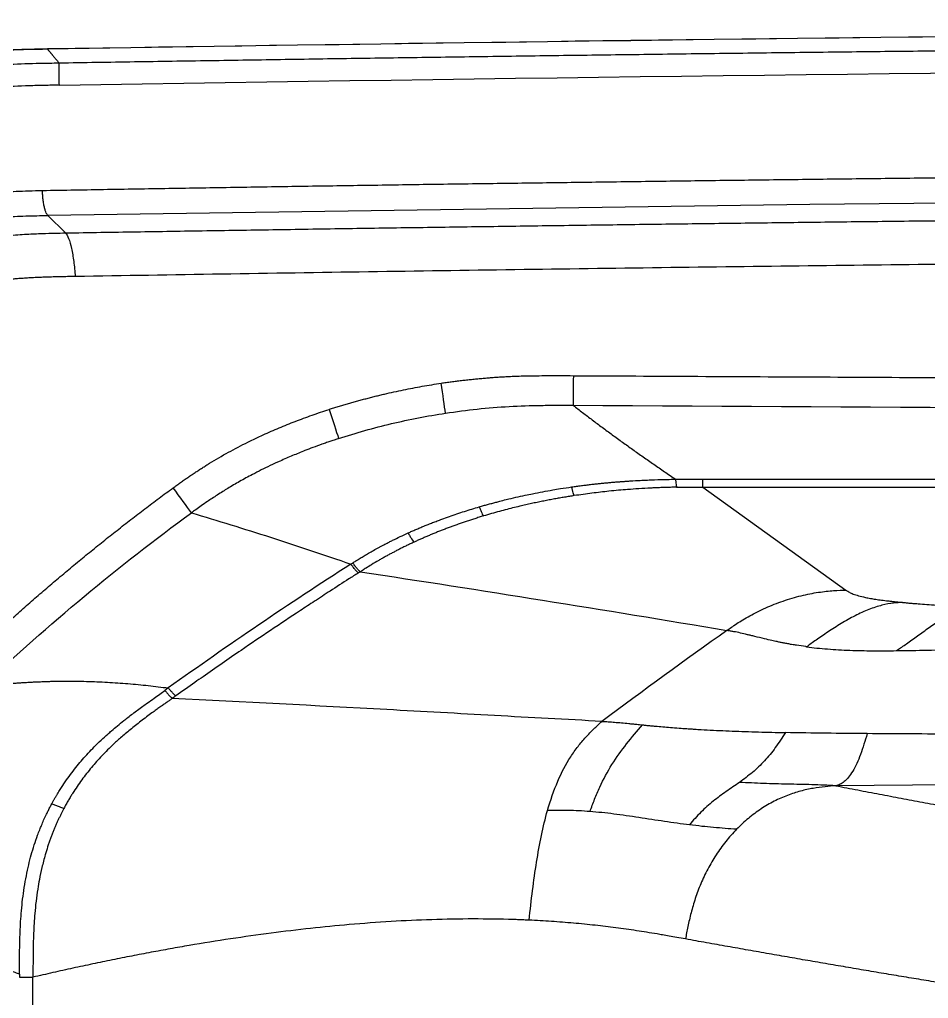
# Model space of a CAD drawing. Extents: x -54 to 18, y -18 to 89.
# Drawn here: x -47.97 to -37.82, y 39.9 to 50.83 of the extents above; entities that cross this region are included whole.
import ezdxf

# ---------------------------------------------------------------- set-up
doc = ezdxf.new("R2010")
doc.units = 0
doc.header["$MEASUREMENT"] = 0
doc.layers.add('GEOMETRY', color=2, linetype='Continuous', lineweight=25)

# ---------------------------------------------------------------- blocks, each defined once
blk = doc.blocks.new('2026 MINI-ASPIRE')
at = {"layer": 'GEOMETRY'}
for p, q in [((-29.582, -2.3), (-29.777, -2.105)), ((-22.469, -5.049), (-2.655, -5.043)), ((-22.465, -5.138), (-22.466, -5.138)), ((-22.465, -5.138), (-2.655, -5.138)), ((-22.465, -5.138), (-20.867, -6.288)), ((-19.573, -8.461), (-20.978, -8.474)), ((-24.405, -9.975), (-24.404, -9.975))]:
    blk.add_line(p, q, dxfattribs=at)
at = {"layer": 'GEOMETRY', "flags": 128}
blk.add_lwpolyline([(29.777, -2.11), (21.269, -1.985), (12.762, -1.902), (4.254, -1.86), (-4.254, -1.86), (-12.762, -1.9), (-21.27, -1.982), (-29.777, -2.105)], dxfattribs=at)
at = {"layer": 'GEOMETRY'}
for points in [[(-29.784, -0.245), (-9.93, 0.083), (9.93, 0.082), (29.784, -0.25)], [(-29.65, -0.65), (-9.885, -0.323), (9.885, -0.325), (29.649, -0.654)], [(-23.91, -3.894), (-23.911, -4.026), (-23.911, -4.15), (-23.912, -4.225)], [(-25.337, -4.313), (-25.349, -4.231), (-25.367, -4.108), (-25.387, -3.978)], [(-23.912, -4.225), (-16.826, -4.264), (-9.741, -4.306), (-2.655, -4.354)], [(-26.637, -4.27), (-26.596, -4.395), (-26.558, -4.513), (-26.531, -4.596)], [(-28.175, -5.426), (-28.229, -5.352), (-28.302, -5.251), (-28.379, -5.146)], [(-26.395, -5.999), (-27.086, -6.442), (-27.766, -6.903), (-28.433, -7.382)], [(-26.395, -5.999), (-26.388, -5.994), (-26.381, -5.99), (-26.374, -5.985)], [(-26.291, -6.084), (-26.298, -6.089), (-26.305, -6.093), (-26.312, -6.098)], [(-26.291, -6.084), (-24.939, -6.289), (-23.574, -6.507), (-22.195, -6.739)], [(-22.195, -6.739), (-22.664, -7.073), (-23.129, -7.411), (-23.591, -7.755)], [(-28.433, -7.382), (-28.446, -7.391), (-28.459, -7.401), (-28.471, -7.41)], [(-28.35, -7.471), (-28.363, -7.48), (-28.376, -7.49), (-28.389, -7.499)], [(-30.094, -10.578), (-30.094, -10.589), (-30.094, -10.6), (-30.094, -10.612)]]:
    blk.add_open_spline(points, degree=3, dxfattribs=at)
for points, knots in [([(29.784, -0.25), (26.475, -0.2), (19.857, -0.1), (9.928, -0.02), (0, 0.01), (-9.928, -0.018), (-19.857, -0.097), (-26.475, -0.196), (-29.784, -0.245)], [0, 0, 0, 0, 0.1666668, 0.3333334, 0.5, 0.6666666, 0.8333332, 1, 1, 1, 1]), ([(-29.654, -0.401), (-29.373, -0.396), (-28.812, -0.387), (-27.97, -0.374), (-27.128, -0.361), (-26.286, -0.348), (-25.443, -0.336), (-24.6, -0.324), (-23.756, -0.313), (-22.913, -0.302), (-22.068, -0.291), (-21.224, -0.281), (-20.379, -0.271), (-19.534, -0.262), (-18.688, -0.253), (-17.842, -0.244), (-16.996, -0.236), (-16.15, -0.228), (-15.303, -0.221), (-14.455, -0.214), (-13.608, -0.207), (-12.76, -0.201), (-11.912, -0.196), (-11.063, -0.19), (-10.214, -0.185), (-9.365, -0.181), (-8.515, -0.176), (-7.665, -0.173), (-6.815, -0.169), (-5.964, -0.166), (-5.113, -0.164), (-4.262, -0.161), (-3.41, -0.16), (-2.558, -0.158), (-1.706, -0.157), (-0.853, -0.157), (0.267, -0.157), (1.655, -0.157), (3.309, -0.16), (4.962, -0.164), (6.614, -0.169), (8.265, -0.176), (9.916, -0.185), (11.565, -0.195), (13.214, -0.206), (14.862, -0.219), (16.509, -0.234), (18.155, -0.25), (19.8, -0.268), (21.444, -0.287), (23.088, -0.307), (24.731, -0.33), (26.372, -0.353), (28.013, -0.378), (29.107, -0.396), (29.654, -0.405)], [0, 0, 0, 0, 0.014189, 0.028383, 0.042584, 0.05679, 0.071001, 0.085218, 0.099441, 0.11367, 0.127904, 0.142144, 0.15639, 0.170641, 0.184898, 0.199161, 0.213429, 0.227704, 0.241983, 0.256269, 0.27056, 0.284857, 0.29916, 0.313469, 0.327783, 0.342103, 0.356428, 0.37076, 0.385097, 0.39944, 0.413788, 0.428143, 0.442503, 0.456869, 0.47124, 0.485618, 0.500001, 0.527902, 0.555789, 0.58366, 0.611518, 0.639361, 0.667189, 0.695002, 0.722801, 0.750586, 0.778356, 0.806112, 0.833853, 0.86158, 0.889293, 0.916991, 0.944675, 0.972345, 1, 1, 1, 1]), ([(-31.49, -0.403), (-31.35, -0.373), (-31.209, -0.348), (-30.926, -0.308), (-30.783, -0.292), (-30.498, -0.269), (-30.355, -0.261), (-30.07, -0.25), (-29.927, -0.248), (-29.784, -0.245)], [0, 0, 0, 0, 0.25, 0.25, 0.5, 0.5, 0.75, 0.75, 1, 1, 1, 1]), ([(-29.784, -0.245), (-29.975, -0.249), (-30.356, -0.256), (-30.927, -0.299), (-31.302, -0.368), (-31.489, -0.402)], [0, 0, 0, 0, 0.333389, 0.666722, 1, 1, 1, 1]), ([(-29.784, -0.245), (-29.782, -0.247), (-29.78, -0.25), (-29.775, -0.255), (-29.771, -0.261), (-29.766, -0.266), (-29.761, -0.272), (-29.756, -0.279), (-29.75, -0.285), (-29.744, -0.292), (-29.738, -0.3), (-29.732, -0.307), (-29.725, -0.315), (-29.718, -0.324), (-29.711, -0.332), (-29.704, -0.341), (-29.696, -0.35), (-29.688, -0.36), (-29.68, -0.369), (-29.671, -0.379), (-29.663, -0.39), (-29.657, -0.397), (-29.654, -0.401)], [0, 0, 0, 0, 0.050125, 0.100233, 0.150325, 0.200403, 0.250465, 0.300513, 0.350548, 0.400569, 0.450578, 0.500575, 0.55056, 0.600535, 0.650499, 0.700453, 0.750398, 0.800333, 0.850261, 0.900181, 0.950094, 1, 1, 1, 1]), ([(-32.394, -0.882), (-32.381, -0.877), (-32.355, -0.866), (-32.317, -0.851), (-32.281, -0.836), (-32.247, -0.823), (-32.214, -0.81), (-32.183, -0.798), (-32.12, -0.775), (-32.026, -0.741), (-31.897, -0.699), (-31.77, -0.661), (-31.645, -0.627), (-31.522, -0.595), (-31.4, -0.567), (-31.211, -0.528), (-30.908, -0.476), (-30.547, -0.436), (-30.185, -0.414), (-29.907, -0.405), (-29.725, -0.402), (-29.654, -0.401)], [0, 0, 0, 0, 0.015219, 0.029761, 0.043626, 0.056819, 0.069341, 0.081194, 0.092381, 0.140853, 0.189035, 0.236902, 0.282688, 0.328161, 0.372874, 0.417172, 0.534605, 0.702317, 0.805336, 0.9231, 1, 1, 1, 1]), ([(-29.65, -0.65), (-29.65, -0.618), (-29.651, -0.587), (-29.652, -0.53), (-29.652, -0.503), (-29.653, -0.458), (-29.653, -0.44), (-29.653, -0.412), (-29.654, -0.403), (-29.654, -0.401)], [0, 0, 0, 0, 0.25, 0.25, 0.5, 0.5, 0.75, 0.75, 1, 1, 1, 1]), ([(-29.65, -0.65), (-29.706, -0.651), (-29.818, -0.652), (-30.043, -0.658), (-30.269, -0.668), (-30.494, -0.684), (-30.662, -0.7), (-30.829, -0.72), (-31.03, -0.749), (-31.262, -0.791), (-31.468, -0.837), (-31.613, -0.876), (-31.7, -0.9), (-31.787, -0.926), (-31.873, -0.953), (-31.959, -0.982), (-32.043, -1.011), (-32.127, -1.043), (-32.21, -1.075), (-32.265, -1.098), (-32.292, -1.109)], [0, 0, 0, 0, 0.062504, 0.12501, 0.250015, 0.313675, 0.37501, 0.43814, 0.499998, 0.600786, 0.699987, 0.733796, 0.767465, 0.801004, 0.83442, 0.867724, 0.900925, 0.934031, 0.967053, 1, 1, 1, 1]), ([(-29.84, -1.825), (-29.597, -1.821), (-29.11, -1.813), (-28.38, -1.801), (-27.648, -1.789), (-26.916, -1.777), (-26.183, -1.766), (-25.45, -1.755), (-24.715, -1.745), (-23.979, -1.735), (-23.243, -1.725), (-22.506, -1.715), (-21.768, -1.706), (-21.029, -1.697), (-20.29, -1.688), (-19.549, -1.68), (-18.808, -1.672), (-18.066, -1.664), (-17.322, -1.657), (-16.579, -1.65), (-15.834, -1.643), (-15.088, -1.636), (-14.342, -1.63), (-13.595, -1.625), (-12.847, -1.619), (-12.098, -1.614), (-11.348, -1.609), (-10.597, -1.604), (-9.846, -1.6), (-9.093, -1.596), (-8.34, -1.593), (-7.586, -1.59), (-6.831, -1.587), (-6.076, -1.584), (-5.319, -1.582), (-4.562, -1.58), (-3.804, -1.578), (-3.045, -1.577), (-2.285, -1.576), (-1.524, -1.575), (-0.762, -1.574), (0.995, -1.574), (3.743, -1.577), (7.479, -1.589), (11.204, -1.609), (14.191, -1.631), (16.442, -1.651), (17.959, -1.666), (19.468, -1.682), (20.971, -1.699), (22.467, -1.718), (23.955, -1.738), (25.436, -1.759), (26.91, -1.781), (28.377, -1.805), (29.353, -1.822), (29.839, -1.83)], [0, 0, 0, 0, 0.0122259, 0.0244658, 0.0367197, 0.0489877, 0.0612697, 0.0735657, 0.0858758, 0.0981999, 0.110538, 0.1228902, 0.1352565, 0.1476368, 0.1600312, 0.1724396, 0.184862, 0.1972986, 0.2097492, 0.2222138, 0.2346926, 0.2471854, 0.2596923, 0.2722132, 0.2847483, 0.2972974, 0.3098606, 0.3224378, 0.3350292, 0.3476347, 0.3602542, 0.3728879, 0.3855356, 0.3981974, 0.4108734, 0.4235634, 0.4362676, 0.4489858, 0.4617182, 0.4744647, 0.4872253, 0.5, 0.5627939, 0.6253916, 0.6877935, 0.7499997, 0.7755376, 0.8009559, 0.8262547, 0.8514339, 0.8764936, 0.9014338, 0.9262545, 0.9509558, 0.9755376, 1, 1, 1, 1]), ([(-31.869, -2.207), (-31.857, -2.202), (-31.833, -2.192), (-31.797, -2.177), (-31.761, -2.162), (-31.724, -2.147), (-31.687, -2.133), (-31.651, -2.119), (-31.613, -2.105), (-31.576, -2.092), (-31.539, -2.079), (-31.501, -2.067), (-31.463, -2.054), (-31.426, -2.042), (-31.387, -2.031), (-31.349, -2.019), (-31.311, -2.009), (-31.272, -1.998), (-31.233, -1.988), (-31.194, -1.978), (-31.155, -1.968), (-31.115, -1.959), (-31.076, -1.95), (-31.036, -1.941), (-30.996, -1.933), (-30.956, -1.925), (-30.916, -1.917), (-30.847, -1.905), (-30.75, -1.89), (-30.623, -1.872), (-30.492, -1.858), (-30.369, -1.848), (-30.248, -1.84), (-30.126, -1.834), (-29.988, -1.829), (-29.891, -1.827), (-29.84, -1.825)], [0, 0, 0, 0, 0.018846, 0.037709, 0.056591, 0.075494, 0.094419, 0.113369, 0.132344, 0.151347, 0.17038, 0.189443, 0.20854, 0.227671, 0.246837, 0.266042, 0.285286, 0.30457, 0.323898, 0.34327, 0.362687, 0.382152, 0.401666, 0.42123, 0.440847, 0.460517, 0.480242, 0.500025, 0.560366, 0.622116, 0.685313, 0.749996, 0.801122, 0.859825, 0.926115, 1, 1, 1, 1]), ([(-29.777, -2.105), (-29.78, -2.103), (-29.783, -2.1), (-29.789, -2.091), (-29.793, -2.085), (-29.8, -2.07), (-29.803, -2.06), (-29.81, -2.038), (-29.814, -2.025), (-29.82, -1.997), (-29.823, -1.981), (-29.828, -1.949), (-29.831, -1.932), (-29.834, -1.899), (-29.836, -1.883), (-29.838, -1.853), (-29.839, -1.838), (-29.84, -1.825)], [0, 0, 0, 0, 0.125, 0.125, 0.25, 0.25, 0.375, 0.375, 0.5, 0.5, 0.625, 0.625, 0.75, 0.75, 0.875, 0.875, 1, 1, 1, 1]), ([(-29.582, -2.3), (-29.319, -2.295), (-28.793, -2.287), (-28.004, -2.274), (-27.215, -2.262), (-26.427, -2.25), (-25.638, -2.238), (-24.849, -2.227), (-24.06, -2.216), (-23.271, -2.205), (-22.483, -2.195), (-21.694, -2.185), (-20.905, -2.175), (-20.116, -2.166), (-19.327, -2.157), (-18.539, -2.149), (-17.75, -2.141), (-16.961, -2.133), (-16.172, -2.126), (-15.383, -2.119), (-14.594, -2.112), (-13.806, -2.106), (-13.017, -2.1), (-12.228, -2.094), (-11.439, -2.089), (-10.65, -2.084), (-9.862, -2.079), (-9.073, -2.075), (-8.284, -2.071), (-7.495, -2.068), (-6.706, -2.065), (-5.917, -2.062), (-5.129, -2.059), (-4.34, -2.057), (-3.551, -2.056), (-2.762, -2.054), (-1.973, -2.053), (-1.184, -2.053), (-0.396, -2.052), (0.393, -2.052), (1.182, -2.053), (1.971, -2.054), (2.76, -2.055), (3.549, -2.056), (4.337, -2.058), (5.126, -2.06), (5.915, -2.063), (6.704, -2.066), (7.493, -2.069), (8.282, -2.073), (9.071, -2.077), (9.859, -2.081), (10.648, -2.086), (11.437, -2.091), (12.226, -2.096), (13.015, -2.102), (13.804, -2.108), (14.593, -2.114), (15.381, -2.121), (16.17, -2.128), (16.959, -2.136), (17.748, -2.144), (18.537, -2.152), (19.326, -2.16), (20.115, -2.169), (20.904, -2.179), (21.692, -2.188), (22.481, -2.198), (23.27, -2.209), (24.059, -2.219), (24.848, -2.23), (25.637, -2.242), (26.426, -2.254), (27.215, -2.266), (28.003, -2.278), (28.792, -2.291), (29.318, -2.3), (29.581, -2.304)], [0, 0, 0, 0, 0.013334, 0.026667, 0.040001, 0.053334, 0.066668, 0.080001, 0.093334, 0.106667, 0.12, 0.133333, 0.146667, 0.159999, 0.173332, 0.186665, 0.199998, 0.213331, 0.226664, 0.239997, 0.253329, 0.266662, 0.279995, 0.293327, 0.30666, 0.319993, 0.333325, 0.346658, 0.35999, 0.373323, 0.386656, 0.399988, 0.413321, 0.426653, 0.439986, 0.453319, 0.466651, 0.479984, 0.493317, 0.506649, 0.519982, 0.533315, 0.546648, 0.55998, 0.573313, 0.586646, 0.599979, 0.613312, 0.626645, 0.639978, 0.653311, 0.666644, 0.679978, 0.693311, 0.706644, 0.719978, 0.733311, 0.746645, 0.759979, 0.773312, 0.786646, 0.79998, 0.813314, 0.826648, 0.839982, 0.853316, 0.866651, 0.879985, 0.89332, 0.906654, 0.919989, 0.933324, 0.946659, 0.959994, 0.973329, 0.986665, 1, 1, 1, 1]), ([(-31.721, -2.443), (-31.569, -2.379), (-31.412, -2.325), (-31.093, -2.235), (-30.931, -2.201), (-30.686, -2.162), (-30.603, -2.151), (-30.439, -2.134), (-30.356, -2.127), (-30.191, -2.117), (-30.108, -2.113), (-29.943, -2.108), (-29.86, -2.107), (-29.777, -2.105)], [0, 0, 0, 0, 0.25, 0.25, 0.5, 0.5, 0.625, 0.625, 0.75, 0.75, 0.875, 0.875, 1, 1, 1, 1]), ([(-31.439, -2.615), (-31.428, -2.611), (-31.407, -2.602), (-31.375, -2.59), (-31.344, -2.578), (-31.314, -2.567), (-31.285, -2.557), (-31.246, -2.543), (-31.196, -2.526), (-31.132, -2.506), (-31.064, -2.485), (-30.972, -2.459), (-30.855, -2.43), (-30.716, -2.4), (-30.602, -2.379), (-30.516, -2.365), (-30.396, -2.348), (-30.229, -2.328), (-30.023, -2.313), (-29.849, -2.306), (-29.706, -2.302), (-29.62, -2.301), (-29.582, -2.3)], [0, 0, 0, 0, 0.018449, 0.036379, 0.053793, 0.070691, 0.087076, 0.102949, 0.135115, 0.171594, 0.209162, 0.246535, 0.323928, 0.40017, 0.471795, 0.507573, 0.53735, 0.664107, 0.772749, 0.864187, 0.939531, 1, 1, 1, 1]), ([(-29.582, -2.3), (-29.57, -2.312), (-29.558, -2.333), (-29.535, -2.392), (-29.524, -2.43), (-29.505, -2.517), (-29.496, -2.566), (-29.482, -2.672), (-29.476, -2.729), (-29.473, -2.787)], [0, 0, 0, 0, 0.25, 0.25, 0.5, 0.5, 0.75, 0.75, 1, 1, 1, 1]), ([(29.472, -2.791), (29.192, -2.786), (28.63, -2.777), (27.789, -2.763), (26.947, -2.75), (26.105, -2.737), (25.263, -2.725), (24.421, -2.713), (23.579, -2.701), (22.737, -2.69), (21.895, -2.679), (21.053, -2.669), (20.211, -2.659), (19.369, -2.649), (18.527, -2.64), (17.685, -2.631), (16.843, -2.623), (16.001, -2.615), (15.159, -2.608), (14.317, -2.6), (13.475, -2.594), (12.633, -2.587), (11.79, -2.581), (10.948, -2.576), (10.106, -2.571), (9.264, -2.566), (8.422, -2.562), (7.58, -2.558), (6.738, -2.554), (5.895, -2.551), (5.053, -2.549), (4.211, -2.546), (3.369, -2.544), (2.527, -2.543), (1.684, -2.542), (0.842, -2.541), (-0.265, -2.541), (-1.638, -2.541), (-3.276, -2.544), (-4.913, -2.547), (-6.551, -2.552), (-8.188, -2.559), (-9.826, -2.568), (-11.463, -2.577), (-13.101, -2.589), (-14.738, -2.602), (-16.375, -2.616), (-18.013, -2.632), (-19.65, -2.649), (-21.287, -2.668), (-22.924, -2.689), (-24.562, -2.711), (-26.199, -2.735), (-27.836, -2.76), (-28.927, -2.778), (-29.473, -2.787)], [0, 0, 0, 0, 0.014284, 0.028568, 0.042852, 0.057136, 0.07142, 0.085704, 0.099989, 0.114273, 0.128558, 0.142842, 0.157127, 0.171412, 0.185697, 0.199982, 0.214267, 0.228552, 0.242838, 0.257123, 0.271409, 0.285695, 0.299981, 0.314267, 0.328553, 0.34284, 0.357126, 0.371413, 0.3857, 0.399986, 0.414274, 0.428561, 0.442848, 0.457136, 0.471424, 0.485712, 0.5, 0.527782, 0.555564, 0.583345, 0.611126, 0.638905, 0.666685, 0.694463, 0.722242, 0.750019, 0.777797, 0.805573, 0.83335, 0.861126, 0.888901, 0.916676, 0.944451, 0.972226, 1, 1, 1, 1]), ([(-29.473, -2.787), (-29.501, -2.787), (-29.557, -2.788), (-29.639, -2.79), (-29.719, -2.792), (-29.795, -2.794), (-29.868, -2.797), (-29.938, -2.8), (-30.005, -2.804), (-30.069, -2.808), (-30.13, -2.812), (-30.188, -2.817), (-30.242, -2.821), (-30.294, -2.827), (-30.352, -2.833), (-30.418, -2.842), (-30.492, -2.853), (-30.565, -2.866), (-30.638, -2.879), (-30.709, -2.894), (-30.78, -2.911), (-30.851, -2.928), (-30.92, -2.947), (-30.989, -2.967), (-31.057, -2.989), (-31.124, -3.011), (-31.168, -3.028), (-31.19, -3.036)], [0, 0, 0, 0, 0.0489234, 0.096097, 0.1415219, 0.1851995, 0.2271314, 0.2673191, 0.3057646, 0.3424701, 0.3774382, 0.4106716, 0.4421739, 0.471949, 0.5000016, 0.5431688, 0.5860117, 0.6285452, 0.6707843, 0.7127443, 0.7544408, 0.7958898, 0.8371076, 0.8781106, 0.9189156, 0.9595397, 1, 1, 1, 1]), ([(-25.387, -3.978), (-25.368, -3.975), (-25.33, -3.97), (-25.273, -3.962), (-25.216, -3.954), (-25.16, -3.947), (-25.103, -3.941), (-25.046, -3.935), (-24.99, -3.929), (-24.933, -3.924), (-24.876, -3.919), (-24.82, -3.914), (-24.763, -3.91), (-24.707, -3.907), (-24.644, -3.903), (-24.573, -3.9), (-24.489, -3.897), (-24.394, -3.895), (-24.288, -3.894), (-24.171, -3.893), (-24.044, -3.893), (-23.956, -3.893), (-23.91, -3.894)], [0, 0, 0, 0, 0.038713, 0.077377, 0.115994, 0.154565, 0.193094, 0.231582, 0.270031, 0.308443, 0.346821, 0.385166, 0.42348, 0.461766, 0.500026, 0.549774, 0.606737, 0.670925, 0.742341, 0.820991, 0.906876, 1, 1, 1, 1]), ([(-23.91, -3.894), (-22.982, -3.899), (-21.139, -3.908), (-18.392, -3.923), (-15.681, -3.938), (-13.006, -3.954), (-10.367, -3.969), (-7.764, -3.985), (-5.196, -4.001), (-3.497, -4.012), (-2.653, -4.018)], [0, 0, 0, 0, 0.130912, 0.260135, 0.387669, 0.513513, 0.637669, 0.760135, 0.880912, 1, 1, 1, 1]), ([(-26.637, -4.27), (-26.62, -4.265), (-26.586, -4.254), (-26.535, -4.238), (-26.484, -4.223), (-26.433, -4.208), (-26.382, -4.193), (-26.331, -4.179), (-26.279, -4.164), (-26.227, -4.151), (-26.175, -4.137), (-26.123, -4.124), (-26.07, -4.111), (-26, -4.095), (-25.913, -4.075), (-25.808, -4.053), (-25.703, -4.032), (-25.598, -4.012), (-25.492, -3.994), (-25.422, -3.984), (-25.387, -3.978)], [0, 0, 0, 0, 0.041237, 0.082546, 0.123928, 0.165385, 0.20692, 0.248534, 0.29023, 0.332009, 0.373874, 0.415827, 0.457868, 0.500002, 0.583401, 0.666754, 0.750076, 0.83338, 0.916683, 1, 1, 1, 1]), ([(-25.337, -4.313), (-25.22, -4.295), (-25.101, -4.28), (-24.864, -4.254), (-24.745, -4.245), (-24.507, -4.231), (-24.388, -4.227), (-24.21, -4.225), (-24.15, -4.224), (-24.031, -4.225), (-23.971, -4.225), (-23.912, -4.225)], [0, 0, 0, 0, 0.25, 0.25, 0.5, 0.5, 0.75, 0.75, 0.875, 0.875, 1, 1, 1, 1]), ([(-23.912, -4.225), (-23.894, -4.239), (-23.859, -4.266), (-23.806, -4.307), (-23.753, -4.347), (-23.699, -4.388), (-23.644, -4.43), (-23.588, -4.471), (-23.532, -4.512), (-23.475, -4.554), (-23.418, -4.596), (-23.342, -4.651), (-23.246, -4.719), (-23.131, -4.801), (-23.012, -4.884), (-22.892, -4.967), (-22.81, -5.023), (-22.769, -5.051)], [0, 0, 0, 0, 0.047885, 0.096107, 0.144668, 0.193568, 0.242807, 0.292386, 0.342306, 0.392566, 0.443167, 0.49411, 0.592379, 0.692101, 0.793277, 0.895909, 1, 1, 1, 1]), ([(-28.379, -5.146), (-28.365, -5.136), (-28.338, -5.116), (-28.297, -5.087), (-28.256, -5.058), (-28.215, -5.03), (-28.175, -5.003), (-28.134, -4.976), (-28.094, -4.949), (-28.053, -4.923), (-28.013, -4.898), (-27.917, -4.838), (-27.762, -4.748), (-27.59, -4.658), (-27.459, -4.595), (-27.373, -4.554), (-27.285, -4.515), (-27.196, -4.477), (-27.106, -4.44), (-27.015, -4.404), (-26.922, -4.369), (-26.828, -4.335), (-26.733, -4.302), (-26.669, -4.281), (-26.637, -4.27)], [0, 0, 0, 0, 0.025898, 0.051593, 0.077085, 0.102376, 0.127468, 0.152363, 0.177063, 0.201568, 0.225882, 0.250006, 0.374278, 0.49997, 0.548248, 0.59688, 0.645877, 0.69525, 0.74501, 0.795169, 0.845737, 0.896725, 0.948142, 1, 1, 1, 1]), ([(-26.531, -4.596), (-26.337, -4.532), (-26.139, -4.477), (-25.741, -4.383), (-25.54, -4.344), (-25.337, -4.313)], [0, 0, 0, 0, 0.5, 0.5, 1, 1, 1, 1]), ([(-26.531, -4.596), (-26.545, -4.6), (-26.573, -4.61), (-26.618, -4.625), (-26.667, -4.642), (-26.734, -4.665), (-26.815, -4.695), (-26.924, -4.737), (-27.046, -4.787), (-27.176, -4.843), (-27.326, -4.912), (-27.477, -4.988), (-27.635, -5.074), (-27.745, -5.138), (-27.827, -5.189), (-27.885, -5.226), (-27.943, -5.264), (-28.003, -5.304), (-28.064, -5.346), (-28.124, -5.388), (-28.159, -5.414), (-28.175, -5.426)], [0, 0, 0, 0, 0.023068, 0.048657, 0.07673, 0.107239, 0.164376, 0.216054, 0.296133, 0.378229, 0.445007, 0.564246, 0.653281, 0.735774, 0.770631, 0.81061, 0.84713, 0.882004, 0.928579, 0.967687, 1, 1, 1, 1]), ([(-24.961, -5.359), (-24.945, -5.354), (-24.914, -5.345), (-24.868, -5.332), (-24.822, -5.32), (-24.777, -5.308), (-24.723, -5.293), (-24.648, -5.275), (-24.552, -5.252), (-24.455, -5.23), (-24.355, -5.21), (-24.253, -5.19), (-24.149, -5.171), (-24.041, -5.153), (-23.971, -5.143), (-23.929, -5.137)], [0, 0, 0, 0, 0.0461696, 0.0916501, 0.1364109, 0.1804239, 0.2236632, 0.2959363, 0.4006801, 0.5024485, 0.5795137, 0.6895021, 0.7975288, 0.8794417, 1, 1, 1, 1]), ([(-23.929, -5.137), (-23.91, -5.134), (-23.874, -5.129), (-23.821, -5.122), (-23.769, -5.115), (-23.717, -5.109), (-23.667, -5.103), (-23.618, -5.098), (-23.571, -5.093), (-23.524, -5.089), (-23.479, -5.085), (-23.435, -5.081), (-23.393, -5.078), (-23.351, -5.075), (-23.311, -5.072), (-23.248, -5.068), (-23.146, -5.062), (-23.01, -5.056), (-22.879, -5.053), (-22.801, -5.051), (-22.769, -5.051)], [0, 0, 0, 0, 0.04741, 0.093796, 0.139143, 0.18344, 0.226678, 0.268849, 0.309951, 0.349982, 0.388943, 0.426837, 0.463669, 0.499447, 0.534179, 0.567877, 0.660233, 0.799436, 0.917305, 1, 1, 1, 1]), ([(-23.901, -5.234), (-23.902, -5.233), (-23.902, -5.232), (-23.904, -5.229), (-23.905, -5.227), (-23.908, -5.219), (-23.91, -5.211), (-23.915, -5.192), (-23.918, -5.181), (-23.923, -5.163), (-23.924, -5.158), (-23.926, -5.147), (-23.928, -5.141), (-23.929, -5.137)], [0, 0, 0, 0, 0.125, 0.125, 0.25, 0.25, 0.5, 0.5, 0.75, 0.75, 0.875, 0.875, 1, 1, 1, 1]), ([(-22.769, -5.051), (-22.756, -5.05), (-22.731, -5.05), (-22.693, -5.049), (-22.641, -5.049), (-22.567, -5.049), (-22.505, -5.049), (-22.469, -5.049)], [0, 0, 0, 0, 0.124006, 0.252029, 0.384073, 0.64187, 1, 1, 1, 1]), ([(-22.769, -5.051), (-22.768, -5.055), (-22.768, -5.06), (-22.767, -5.07), (-22.767, -5.075), (-22.765, -5.091), (-22.764, -5.102), (-22.762, -5.119), (-22.76, -5.126), (-22.759, -5.133), (-22.758, -5.135), (-22.758, -5.138), (-22.757, -5.139), (-22.757, -5.14)], [0, 0, 0, 0, 0.125, 0.125, 0.25, 0.25, 0.5, 0.5, 0.75, 0.75, 0.875, 0.875, 1, 1, 1, 1]), ([(-22.757, -5.14), (-22.708, -5.139), (-22.66, -5.138), (-22.563, -5.138), (-22.515, -5.138), (-22.466, -5.138)], [0, 0, 0, 0, 0.5, 0.5, 1, 1, 1, 1]), ([(-22.469, -5.049), (-22.469, -5.053), (-22.469, -5.058), (-22.469, -5.068), (-22.469, -5.073), (-22.468, -5.089), (-22.468, -5.1), (-22.468, -5.117), (-22.467, -5.124), (-22.467, -5.131), (-22.467, -5.133), (-22.466, -5.136), (-22.466, -5.137), (-22.466, -5.138)], [0, 0, 0, 0, 0.125, 0.125, 0.25, 0.25, 0.5, 0.5, 0.75, 0.75, 0.875, 0.875, 1, 1, 1, 1]), ([(-30.737, -7.122), (-30.713, -7.099), (-30.664, -7.052), (-30.591, -6.984), (-30.518, -6.915), (-30.444, -6.847), (-30.37, -6.779), (-30.296, -6.712), (-30.222, -6.645), (-30.147, -6.578), (-30.073, -6.512), (-29.998, -6.446), (-29.923, -6.38), (-29.847, -6.315), (-29.772, -6.25), (-29.696, -6.186), (-29.62, -6.122), (-29.544, -6.058), (-29.468, -5.994), (-29.391, -5.931), (-29.315, -5.869), (-29.238, -5.807), (-29.161, -5.745), (-29.084, -5.683), (-29.006, -5.622), (-28.928, -5.561), (-28.85, -5.501), (-28.772, -5.441), (-28.694, -5.381), (-28.616, -5.322), (-28.537, -5.263), (-28.458, -5.204), (-28.405, -5.166), (-28.379, -5.146)], [0, 0, 0, 0, 0.0327, 0.065366, 0.097998, 0.130595, 0.16316, 0.195692, 0.228192, 0.26066, 0.293098, 0.325505, 0.357882, 0.390229, 0.422548, 0.454839, 0.487102, 0.519338, 0.551547, 0.58373, 0.615888, 0.648021, 0.680129, 0.712214, 0.744276, 0.776315, 0.808331, 0.840327, 0.872301, 0.904255, 0.936189, 0.968104, 1, 1, 1, 1]), ([(-23.901, -5.234), (-23.919, -5.237), (-23.954, -5.243), (-24.009, -5.252), (-24.064, -5.261), (-24.121, -5.271), (-24.18, -5.282), (-24.239, -5.294), (-24.3, -5.306), (-24.363, -5.319), (-24.426, -5.333), (-24.494, -5.349), (-24.569, -5.367), (-24.651, -5.387), (-24.736, -5.41), (-24.824, -5.434), (-24.884, -5.452), (-24.914, -5.461)], [0, 0, 0, 0, 0.0515, 0.104443, 0.158813, 0.214588, 0.271742, 0.330244, 0.390061, 0.45115, 0.513467, 0.576961, 0.6546, 0.735901, 0.820705, 0.908815, 1, 1, 1, 1]), ([(-22.757, -5.14), (-22.78, -5.14), (-22.825, -5.141), (-22.889, -5.143), (-22.947, -5.145), (-22.999, -5.147), (-23.076, -5.151), (-23.177, -5.157), (-23.296, -5.165), (-23.407, -5.174), (-23.508, -5.184), (-23.607, -5.195), (-23.703, -5.207), (-23.801, -5.22), (-23.867, -5.229), (-23.901, -5.234)], [0, 0, 0, 0, 0.060416, 0.116473, 0.167536, 0.213077, 0.25266, 0.369058, 0.476801, 0.565102, 0.659697, 0.741372, 0.825391, 0.911643, 1, 1, 1, 1]), ([(-30.506, -7.365), (-30.138, -7.018), (-29.76, -6.682), (-28.983, -6.035), (-28.584, -5.724), (-28.175, -5.426)], [0, 0, 0, 0, 0.5, 0.5, 1, 1, 1, 1]), ([(-28.175, -5.426), (-27.884, -5.512), (-27.589, -5.603), (-27.144, -5.746), (-26.995, -5.795), (-26.696, -5.895), (-26.546, -5.946), (-26.395, -5.999)], [0, 0, 0, 0, 0.5, 0.5, 0.75, 0.75, 1, 1, 1, 1]), ([(-25.755, -5.651), (-25.741, -5.644), (-25.713, -5.631), (-25.669, -5.612), (-25.624, -5.593), (-25.578, -5.574), (-25.53, -5.554), (-25.481, -5.535), (-25.43, -5.516), (-25.368, -5.492), (-25.294, -5.466), (-25.21, -5.437), (-25.126, -5.409), (-25.043, -5.383), (-24.988, -5.367), (-24.961, -5.359)], [0, 0, 0, 0, 0.054734, 0.110971, 0.168719, 0.227983, 0.288765, 0.351064, 0.414874, 0.480186, 0.586467, 0.691854, 0.796072, 0.898867, 1, 1, 1, 1]), ([(-24.914, -5.461), (-24.931, -5.466), (-24.963, -5.476), (-25.011, -5.491), (-25.059, -5.506), (-25.106, -5.522), (-25.152, -5.538), (-25.198, -5.554), (-25.243, -5.57), (-25.287, -5.586), (-25.331, -5.602), (-25.374, -5.619), (-25.416, -5.635), (-25.457, -5.652), (-25.498, -5.669), (-25.538, -5.686), (-25.577, -5.703), (-25.615, -5.719), (-25.653, -5.736), (-25.677, -5.748), (-25.689, -5.753)], [0, 0, 0, 0, 0.06156, 0.1225337, 0.1828954, 0.2426203, 0.3016846, 0.360065, 0.4177394, 0.4746863, 0.5308851, 0.5863159, 0.6409598, 0.6947985, 0.7478146, 0.7999915, 0.8513133, 0.9017647, 0.9513315, 1, 1, 1, 1]), ([(-24.961, -5.359), (-24.959, -5.363), (-24.957, -5.369), (-24.952, -5.38), (-24.95, -5.386), (-24.943, -5.404), (-24.938, -5.416), (-24.929, -5.436), (-24.925, -5.444), (-24.92, -5.452), (-24.918, -5.455), (-24.916, -5.458), (-24.915, -5.46), (-24.914, -5.461)], [0, 0, 0, 0, 0.125, 0.125, 0.25, 0.25, 0.5, 0.5, 0.75, 0.75, 0.875, 0.875, 1, 1, 1, 1]), ([(-26.374, -5.985), (-26.363, -5.978), (-26.338, -5.963), (-26.3, -5.938), (-26.256, -5.912), (-26.208, -5.883), (-26.154, -5.852), (-26.107, -5.826), (-26.06, -5.8), (-26.017, -5.778), (-25.97, -5.754), (-25.914, -5.725), (-25.843, -5.691), (-25.785, -5.664), (-25.755, -5.651)], [0, 0, 0, 0, 0.057991, 0.122753, 0.194754, 0.274494, 0.362498, 0.459309, 0.502906, 0.591923, 0.66534, 0.727833, 0.860385, 1, 1, 1, 1]), ([(-25.755, -5.651), (-25.753, -5.655), (-25.75, -5.66), (-25.743, -5.672), (-25.74, -5.678), (-25.73, -5.695), (-25.722, -5.707), (-25.71, -5.727), (-25.704, -5.735), (-25.697, -5.744), (-25.695, -5.746), (-25.692, -5.75), (-25.691, -5.752), (-25.689, -5.753)], [0, 0, 0, 0, 0.125, 0.125, 0.25, 0.25, 0.5, 0.5, 0.75, 0.75, 0.875, 0.875, 1, 1, 1, 1]), ([(-25.689, -5.753), (-25.703, -5.76), (-25.731, -5.772), (-25.772, -5.792), (-25.813, -5.812), (-25.853, -5.832), (-25.893, -5.853), (-25.932, -5.874), (-25.971, -5.894), (-26.009, -5.915), (-26.046, -5.936), (-26.098, -5.966), (-26.158, -6.001), (-26.218, -6.039), (-26.26, -6.065), (-26.282, -6.079), (-26.291, -6.084)], [0, 0, 0, 0, 0.066476, 0.132811, 0.1989, 0.264632, 0.329891, 0.394557, 0.458507, 0.521613, 0.58374, 0.644752, 0.784021, 0.885777, 0.956154, 1, 1, 1, 1]), ([(-26.312, -6.098), (-26.313, -6.096), (-26.315, -6.095), (-26.319, -6.091), (-26.322, -6.088), (-26.33, -6.079), (-26.337, -6.071), (-26.354, -6.052), (-26.363, -6.041), (-26.376, -6.024), (-26.38, -6.019), (-26.388, -6.008), (-26.392, -6.003), (-26.395, -5.999)], [0, 0, 0, 0, 0.125, 0.125, 0.25, 0.25, 0.5, 0.5, 0.75, 0.75, 0.875, 0.875, 1, 1, 1, 1]), ([(-26.291, -6.084), (-26.292, -6.083), (-26.294, -6.081), (-26.298, -6.077), (-26.301, -6.075), (-26.309, -6.066), (-26.317, -6.058), (-26.333, -6.039), (-26.342, -6.028), (-26.355, -6.011), (-26.359, -6.005), (-26.367, -5.995), (-26.371, -5.99), (-26.374, -5.985)], [0, 0, 0, 0, 0.125, 0.125, 0.25, 0.25, 0.5, 0.5, 0.75, 0.75, 0.875, 0.875, 1, 1, 1, 1]), ([(-26.312, -6.098), (-26.346, -6.12), (-26.451, -6.187), (-26.614, -6.292), (-26.795, -6.41), (-27.017, -6.556), (-27.291, -6.738), (-27.582, -6.935), (-27.833, -7.108), (-28.005, -7.228), (-28.177, -7.348), (-28.279, -7.42), (-28.35, -7.471)], [0, 0, 0, 0, 0.050439, 0.15149, 0.237174, 0.313785, 0.475919, 0.637873, 0.743078, 0.84823, 0.893164, 1, 1, 1, 1]), ([(-22.195, -6.739), (-22.165, -6.718), (-22.128, -6.691), (-22.042, -6.635), (-21.993, -6.605), (-21.884, -6.545), (-21.825, -6.515), (-21.699, -6.459), (-21.634, -6.433), (-21.5, -6.388), (-21.433, -6.368), (-21.3, -6.335), (-21.235, -6.323), (-21.113, -6.304), (-21.055, -6.298), (-20.952, -6.291), (-20.906, -6.289), (-20.867, -6.288)], [0, 0, 0, 0, 0.125, 0.125, 0.25, 0.25, 0.375, 0.375, 0.5, 0.5, 0.625, 0.625, 0.75, 0.75, 0.875, 0.875, 1, 1, 1, 1]), ([(-20.867, -6.288), (-20.863, -6.29), (-20.856, -6.295), (-20.846, -6.302), (-20.834, -6.309), (-20.819, -6.318), (-20.79, -6.331), (-20.745, -6.347), (-20.69, -6.361), (-20.647, -6.371), (-20.621, -6.376), (-20.593, -6.381), (-20.564, -6.386), (-20.534, -6.391), (-20.501, -6.396), (-20.468, -6.4), (-20.433, -6.405), (-20.396, -6.409), (-20.358, -6.414), (-20.319, -6.418), (-20.278, -6.422), (-20.25, -6.425), (-20.235, -6.426)], [0, 0, 0, 0, 0.049277, 0.090959, 0.125051, 0.189804, 0.250062, 0.376961, 0.499838, 0.537114, 0.574435, 0.611845, 0.649386, 0.687101, 0.725033, 0.763224, 0.801713, 0.840541, 0.879747, 0.919368, 0.959441, 1, 1, 1, 1]), ([(-20.235, -6.426), (-20.262, -6.428), (-20.297, -6.43), (-20.374, -6.439), (-20.418, -6.447), (-20.51, -6.47), (-20.559, -6.486), (-20.661, -6.525), (-20.712, -6.549), (-20.816, -6.602), (-20.868, -6.631), (-20.97, -6.693), (-21.019, -6.725), (-21.113, -6.787), (-21.158, -6.818), (-21.238, -6.875), (-21.274, -6.9), (-21.305, -6.922)], [0, 0, 0, 0, 0.125, 0.125, 0.25, 0.25, 0.375, 0.375, 0.5, 0.5, 0.625, 0.625, 0.75, 0.75, 0.875, 0.875, 1, 1, 1, 1]), ([(-20.235, -6.426), (-20.228, -6.427), (-20.215, -6.428), (-20.194, -6.43), (-20.173, -6.432), (-20.151, -6.434), (-20.129, -6.436), (-20.107, -6.438), (-20.084, -6.439), (-20.061, -6.441), (-20.012, -6.445), (-19.935, -6.45), (-19.845, -6.456), (-19.769, -6.46), (-19.709, -6.463), (-19.647, -6.467), (-19.584, -6.47), (-19.518, -6.472), (-19.452, -6.475), (-19.407, -6.477), (-19.384, -6.478)], [0, 0, 0, 0, 0.026949, 0.054094, 0.08144, 0.108992, 0.136754, 0.164732, 0.192928, 0.221348, 0.249997, 0.373353, 0.5, 0.567853, 0.636839, 0.706994, 0.778355, 0.850955, 0.924827, 1, 1, 1, 1]), ([(-20.303, -6.965), (-20.289, -6.956), (-20.273, -6.945), (-20.239, -6.922), (-20.221, -6.91), (-20.165, -6.871), (-20.124, -6.841), (-20.04, -6.781), (-19.997, -6.749), (-19.911, -6.689), (-19.867, -6.659), (-19.781, -6.605), (-19.739, -6.581), (-19.656, -6.541), (-19.615, -6.524), (-19.538, -6.5), (-19.502, -6.491), (-19.452, -6.484), (-19.437, -6.482), (-19.408, -6.479), (-19.395, -6.479), (-19.384, -6.478)], [0, 0, 0, 0, 0.0625, 0.0625, 0.125, 0.125, 0.25, 0.25, 0.375, 0.375, 0.5, 0.5, 0.625, 0.625, 0.75, 0.75, 0.875, 0.875, 0.9375, 0.9375, 1, 1, 1, 1]), ([(-21.305, -6.922), (-21.308, -6.921), (-21.347, -6.916), (-21.392, -6.909), (-21.444, -6.901), (-21.476, -6.896), (-21.509, -6.89), (-21.537, -6.884), (-21.558, -6.88), (-21.578, -6.876), (-21.604, -6.871), (-21.633, -6.865), (-21.665, -6.858), (-21.712, -6.848), (-21.788, -6.83), (-21.865, -6.811), (-21.926, -6.796), (-21.981, -6.783), (-22.046, -6.767), (-22.108, -6.755), (-22.157, -6.746), (-22.182, -6.741), (-22.195, -6.739)], [0, 0, 0, 0, 0.00777, 0.093209, 0.110355, 0.139368, 0.176353, 0.195715, 0.215003, 0.232465, 0.250476, 0.285973, 0.315077, 0.343017, 0.426423, 0.552081, 0.604448, 0.655008, 0.762648, 0.876689, 0.936473, 1, 1, 1, 1]), ([(-21.305, -6.922), (-21.23, -6.932), (-21.151, -6.94), (-20.99, -6.953), (-20.907, -6.957), (-20.738, -6.964), (-20.653, -6.965), (-20.479, -6.967), (-20.391, -6.966), (-20.303, -6.965)], [0, 0, 0, 0, 0.25, 0.25, 0.5, 0.5, 0.75, 0.75, 1, 1, 1, 1]), ([(-20.303, -6.965), (-20.188, -6.964), (-20.072, -6.962), (-19.839, -6.957), (-19.722, -6.954), (-19.487, -6.949), (-19.369, -6.946), (-19.133, -6.941), (-19.014, -6.939), (-18.777, -6.936), (-18.659, -6.935), (-18.422, -6.932), (-18.303, -6.931), (-18.066, -6.93), (-17.948, -6.929), (-17.711, -6.927), (-17.593, -6.926), (-17.475, -6.925)], [0, 0, 0, 0, 0.125, 0.125, 0.25, 0.25, 0.375, 0.375, 0.5, 0.5, 0.625, 0.625, 0.75, 0.75, 0.875, 0.875, 1, 1, 1, 1]), ([(-30.506, -7.365), (-30.488, -7.363), (-30.453, -7.358), (-30.399, -7.352), (-30.346, -7.346), (-30.293, -7.341), (-30.239, -7.336), (-30.187, -7.331), (-30.134, -7.327), (-30.081, -7.323), (-30.029, -7.32), (-29.977, -7.317), (-29.925, -7.314), (-29.873, -7.312), (-29.821, -7.31), (-29.769, -7.308), (-29.718, -7.307), (-29.667, -7.306), (-29.615, -7.306), (-29.565, -7.305), (-29.514, -7.306), (-29.441, -7.306), (-29.346, -7.308), (-29.23, -7.312), (-29.114, -7.317), (-28.999, -7.325), (-28.884, -7.333), (-28.77, -7.343), (-28.657, -7.355), (-28.545, -7.368), (-28.47, -7.377), (-28.433, -7.382)], [0, 0, 0, 0, 0.026191, 0.052277, 0.078259, 0.104137, 0.129913, 0.155586, 0.181159, 0.206632, 0.232005, 0.257279, 0.282454, 0.307533, 0.332514, 0.357399, 0.382188, 0.406882, 0.431481, 0.455986, 0.480397, 0.504715, 0.561023, 0.617002, 0.672657, 0.727992, 0.783012, 0.837719, 0.892118, 0.946211, 1, 1, 1, 1]), ([(-29.735, -8.676), (-29.729, -8.666), (-29.719, -8.647), (-29.703, -8.619), (-29.687, -8.591), (-29.671, -8.565), (-29.656, -8.54), (-29.641, -8.516), (-29.613, -8.472), (-29.571, -8.409), (-29.512, -8.329), (-29.453, -8.253), (-29.37, -8.155), (-29.281, -8.059), (-29.186, -7.966), (-29.12, -7.906), (-29.059, -7.853), (-29, -7.803), (-28.939, -7.754), (-28.882, -7.709), (-28.831, -7.669), (-28.775, -7.628), (-28.72, -7.587), (-28.659, -7.543), (-28.595, -7.498), (-28.53, -7.452), (-28.49, -7.423), (-28.471, -7.41)], [0, 0, 0, 0, 0.018629, 0.036671, 0.054124, 0.070987, 0.087257, 0.102933, 0.118012, 0.173772, 0.228418, 0.283076, 0.334651, 0.44021, 0.500038, 0.556502, 0.587015, 0.634463, 0.685321, 0.716212, 0.75487, 0.792738, 0.832111, 0.868085, 0.918281, 0.962209, 1, 1, 1, 1]), ([(-28.471, -7.41), (-28.468, -7.414), (-28.465, -7.418), (-28.457, -7.427), (-28.453, -7.432), (-28.441, -7.446), (-28.432, -7.456), (-28.416, -7.473), (-28.409, -7.48), (-28.4, -7.489), (-28.397, -7.491), (-28.393, -7.496), (-28.391, -7.497), (-28.389, -7.499)], [0, 0, 0, 0, 0.125, 0.125, 0.25, 0.25, 0.5, 0.5, 0.75, 0.75, 0.875, 0.875, 1, 1, 1, 1]), ([(-28.35, -7.471), (-28.352, -7.47), (-28.354, -7.468), (-28.358, -7.464), (-28.361, -7.461), (-28.37, -7.453), (-28.377, -7.445), (-28.393, -7.428), (-28.402, -7.418), (-28.414, -7.404), (-28.418, -7.399), (-28.426, -7.39), (-28.43, -7.386), (-28.433, -7.382)], [0, 0, 0, 0, 0.125, 0.125, 0.25, 0.25, 0.5, 0.5, 0.75, 0.75, 0.875, 0.875, 1, 1, 1, 1]), ([(-28.389, -7.499), (-28.398, -7.505), (-28.418, -7.519), (-28.448, -7.541), (-28.482, -7.565), (-28.52, -7.591), (-28.56, -7.62), (-28.607, -7.654), (-28.663, -7.695), (-28.744, -7.756), (-28.843, -7.834), (-28.949, -7.923), (-29.06, -8.023), (-29.174, -8.136), (-29.293, -8.269), (-29.383, -8.384), (-29.452, -8.482), (-29.493, -8.545), (-29.525, -8.596), (-29.549, -8.637), (-29.575, -8.681), (-29.591, -8.712), (-29.6, -8.729)], [0, 0, 0, 0, 0.019271, 0.04085, 0.064734, 0.090925, 0.119423, 0.150229, 0.191365, 0.237678, 0.325242, 0.406813, 0.476236, 0.582605, 0.681733, 0.783304, 0.834287, 0.887523, 0.91206, 0.938983, 0.968294, 1, 1, 1, 1]), ([(-23.591, -7.755), (-23.99, -7.734), (-24.391, -7.712), (-25.192, -7.668), (-25.592, -7.645), (-26.793, -7.58), (-27.591, -7.539), (-28.389, -7.499)], [0, 0, 0, 0, 0.25, 0.25, 0.5, 0.5, 1, 1, 1, 1]), ([(-24.199, -8.752), (-24.165, -8.635), (-24.127, -8.525), (-24.041, -8.323), (-23.992, -8.232), (-23.913, -8.109), (-23.886, -8.071), (-23.83, -7.998), (-23.801, -7.964), (-23.742, -7.899), (-23.711, -7.869), (-23.651, -7.81), (-23.621, -7.782), (-23.591, -7.755)], [0, 0, 0, 0, 0.25, 0.25, 0.5, 0.5, 0.625, 0.625, 0.75, 0.75, 0.875, 0.875, 1, 1, 1, 1]), ([(-23.591, -7.755), (-23.579, -7.755), (-23.555, -7.757), (-23.509, -7.759), (-23.45, -7.764), (-23.374, -7.77), (-23.306, -7.777), (-23.249, -7.783), (-23.208, -7.787), (-23.17, -7.791), (-23.148, -7.793), (-23.136, -7.794)], [0, 0, 0, 0, 0.093399, 0.183116, 0.357655, 0.530858, 0.702693, 0.78961, 0.877122, 0.936375, 1, 1, 1, 1]), ([(-23.723, -8.762), (-23.707, -8.715), (-23.69, -8.669), (-23.655, -8.578), (-23.636, -8.533), (-23.574, -8.402), (-23.529, -8.317), (-23.428, -8.156), (-23.373, -8.08), (-23.257, -7.933), (-23.197, -7.863), (-23.136, -7.794)], [0, 0, 0, 0, 0.125, 0.125, 0.25, 0.25, 0.5, 0.5, 0.75, 0.75, 1, 1, 1, 1]), ([(-23.136, -7.794), (-23.13, -7.795), (-23.119, -7.796), (-23.093, -7.799), (-23.06, -7.802), (-23.018, -7.806), (-22.962, -7.811), (-22.891, -7.817), (-22.801, -7.825), (-22.728, -7.83), (-22.664, -7.835), (-22.615, -7.838), (-22.551, -7.842), (-22.463, -7.848), (-22.347, -7.854), (-22.16, -7.862), (-21.918, -7.871), (-21.706, -7.876), (-21.58, -7.879), (-21.554, -7.879), (-21.541, -7.88)], [0, 0, 0, 0, 0.013922, 0.028288, 0.061812, 0.09139, 0.125118, 0.185437, 0.245272, 0.311706, 0.331811, 0.371531, 0.407014, 0.453464, 0.536761, 0.620432, 0.787815, 0.956894, 0.97842, 1, 1, 1, 1]), ([(-21.541, -7.88), (-21.56, -7.908), (-21.578, -7.937), (-21.616, -7.993), (-21.635, -8.021), (-21.674, -8.074), (-21.693, -8.1), (-21.734, -8.149), (-21.755, -8.173), (-21.819, -8.242), (-21.863, -8.285), (-21.957, -8.364), (-22.006, -8.4), (-22.056, -8.436)], [0, 0, 0, 0, 0.125, 0.125, 0.25, 0.25, 0.375, 0.375, 0.5, 0.5, 0.75, 0.75, 1, 1, 1, 1]), ([(-20.629, -7.892), (-20.783, -7.891), (-20.936, -7.889), (-21.24, -7.885), (-21.391, -7.883), (-21.541, -7.88)], [0, 0, 0, 0, 0.5, 0.5, 1, 1, 1, 1]), ([(-20.629, -7.892), (-20.641, -7.932), (-20.653, -7.972), (-20.677, -8.049), (-20.69, -8.087), (-20.716, -8.159), (-20.73, -8.193), (-20.76, -8.256), (-20.775, -8.286), (-20.806, -8.337), (-20.822, -8.36), (-20.854, -8.399), (-20.87, -8.415), (-20.901, -8.44), (-20.917, -8.449), (-20.947, -8.464), (-20.963, -8.469), (-20.978, -8.474)], [0, 0, 0, 0, 0.125, 0.125, 0.25, 0.25, 0.375, 0.375, 0.5, 0.5, 0.625, 0.625, 0.75, 0.75, 0.875, 0.875, 1, 1, 1, 1]), ([(-19.648, -7.896), (-19.812, -7.896), (-19.976, -7.896), (-20.303, -7.895), (-20.466, -7.894), (-20.629, -7.892)], [0, 0, 0, 0, 0.5, 0.5, 1, 1, 1, 1]), ([(-22.056, -8.436), (-22.105, -8.471), (-22.154, -8.504), (-22.252, -8.573), (-22.301, -8.609), (-22.395, -8.685), (-22.442, -8.725), (-22.508, -8.791), (-22.53, -8.814), (-22.572, -8.862), (-22.592, -8.886), (-22.612, -8.911)], [0, 0, 0, 0, 0.25, 0.25, 0.5, 0.5, 0.75, 0.75, 0.875, 0.875, 1, 1, 1, 1]), ([(-20.978, -8.474), (-21.016, -8.477), (-21.057, -8.48), (-21.142, -8.489), (-21.186, -8.495), (-21.278, -8.511), (-21.325, -8.521), (-21.421, -8.547), (-21.47, -8.563), (-21.569, -8.6), (-21.618, -8.622), (-21.717, -8.673), (-21.766, -8.701), (-21.862, -8.765), (-21.909, -8.8), (-22, -8.876), (-22.045, -8.916), (-22.087, -8.96)], [0, 0, 0, 0, 0.125, 0.125, 0.25, 0.25, 0.375, 0.375, 0.5, 0.5, 0.625, 0.625, 0.75, 0.75, 0.875, 0.875, 1, 1, 1, 1]), ([(-20.978, -8.474), (-21.023, -8.472), (-21.068, -8.469), (-21.158, -8.465), (-21.203, -8.464), (-21.338, -8.459), (-21.427, -8.458), (-21.607, -8.454), (-21.696, -8.452), (-21.831, -8.447), (-21.876, -8.445), (-21.966, -8.441), (-22.011, -8.438), (-22.056, -8.436)], [0, 0, 0, 0, 0.125, 0.125, 0.25, 0.25, 0.5, 0.5, 0.75, 0.75, 0.875, 0.875, 1, 1, 1, 1]), ([(-20.978, -8.474), (-20.937, -8.482), (-20.856, -8.498), (-20.734, -8.521), (-20.613, -8.544), (-20.491, -8.567), (-20.37, -8.59), (-20.25, -8.613), (-20.13, -8.636), (-20.01, -8.658), (-19.89, -8.68), (-19.771, -8.703), (-19.652, -8.725), (-19.501, -8.752), (-19.318, -8.786), (-19.103, -8.825), (-18.889, -8.864), (-18.675, -8.902), (-18.462, -8.94), (-18.25, -8.978), (-18.108, -9.002), (-18.037, -9.015)], [0, 0, 0, 0, 0.042935, 0.085639, 0.128113, 0.170355, 0.212367, 0.254148, 0.295699, 0.337019, 0.37811, 0.41897, 0.459601, 0.500001, 0.573239, 0.645872, 0.717901, 0.789328, 0.860152, 0.930376, 1, 1, 1, 1]), ([(-30.094, -10.578), (-30.094, -10.536), (-30.094, -10.457), (-30.094, -10.338), (-30.092, -10.222), (-30.087, -10.066), (-30.075, -9.862), (-30.05, -9.652), (-30.02, -9.482), (-29.986, -9.322), (-29.943, -9.171), (-29.899, -9.041), (-29.871, -8.969), (-29.848, -8.913), (-29.825, -8.858), (-29.801, -8.806), (-29.777, -8.759), (-29.757, -8.717), (-29.742, -8.69), (-29.735, -8.676)], [0, 0, 0, 0, 0.063729, 0.121968, 0.182171, 0.240278, 0.361661, 0.494895, 0.563509, 0.626831, 0.744869, 0.803325, 0.837433, 0.863996, 0.895338, 0.92887, 0.952507, 0.976217, 1, 1, 1, 1]), ([(-29.6, -8.729), (-29.605, -8.738), (-29.616, -8.758), (-29.631, -8.789), (-29.646, -8.82), (-29.662, -8.853), (-29.677, -8.887), (-29.692, -8.922), (-29.708, -8.958), (-29.723, -8.995), (-29.738, -9.034), (-29.752, -9.073), (-29.767, -9.114), (-29.786, -9.171), (-29.813, -9.262), (-29.845, -9.383), (-29.872, -9.511), (-29.902, -9.682), (-29.925, -9.882), (-29.938, -10.104), (-29.943, -10.288), (-29.944, -10.452), (-29.945, -10.56), (-29.945, -10.612)], [0, 0, 0, 0, 0.017111, 0.034742, 0.052894, 0.071568, 0.090764, 0.110484, 0.130728, 0.151497, 0.172792, 0.194615, 0.216965, 0.239846, 0.287456, 0.364327, 0.433703, 0.490796, 0.632655, 0.746101, 0.834006, 0.918609, 1, 1, 1, 1]), ([(-29.6, -8.729), (-29.606, -8.727), (-29.614, -8.724), (-29.634, -8.717), (-29.646, -8.712), (-29.672, -8.702), (-29.686, -8.697), (-29.712, -8.686), (-29.725, -8.68), (-29.735, -8.676)], [0, 0, 0, 0, 0.25, 0.25, 0.5, 0.5, 0.75, 0.75, 1, 1, 1, 1]), ([(-24.405, -9.975), (-24.392, -9.862), (-24.379, -9.751), (-24.352, -9.535), (-24.337, -9.43), (-24.304, -9.225), (-24.287, -9.125), (-24.246, -8.933), (-24.224, -8.84), (-24.199, -8.752)], [0, 0, 0, 0, 0.25, 0.25, 0.5, 0.5, 0.75, 0.75, 1, 1, 1, 1]), ([(-23.723, -8.762), (-23.766, -8.759), (-23.808, -8.756), (-23.89, -8.752), (-23.93, -8.751), (-24.008, -8.75), (-24.047, -8.75), (-24.123, -8.751), (-24.161, -8.751), (-24.199, -8.752)], [0, 0, 0, 0, 0.25, 0.25, 0.5, 0.5, 0.75, 0.75, 1, 1, 1, 1]), ([(-22.612, -8.911), (-22.704, -8.9), (-22.798, -8.887), (-22.987, -8.858), (-23.083, -8.844), (-23.273, -8.815), (-23.367, -8.801), (-23.55, -8.778), (-23.638, -8.769), (-23.723, -8.762)], [0, 0, 0, 0, 0.25, 0.25, 0.5, 0.5, 0.75, 0.75, 1, 1, 1, 1]), ([(-22.087, -8.96), (-22.13, -9.003), (-22.17, -9.049), (-22.247, -9.145), (-22.283, -9.195), (-22.35, -9.298), (-22.381, -9.351), (-22.438, -9.459), (-22.463, -9.514), (-22.51, -9.624), (-22.53, -9.678), (-22.566, -9.787), (-22.582, -9.841), (-22.609, -9.945), (-22.621, -9.996), (-22.641, -10.094), (-22.65, -10.141), (-22.658, -10.185)], [0, 0, 0, 0, 0.125, 0.125, 0.25, 0.25, 0.375, 0.375, 0.5, 0.5, 0.625, 0.625, 0.75, 0.75, 0.875, 0.875, 1, 1, 1, 1]), ([(-22.087, -8.96), (-22.13, -8.957), (-22.172, -8.954), (-22.257, -8.947), (-22.3, -8.944), (-22.388, -8.936), (-22.432, -8.932), (-22.521, -8.922), (-22.566, -8.917), (-22.612, -8.911)], [0, 0, 0, 0, 0.25, 0.25, 0.5, 0.5, 0.75, 0.75, 1, 1, 1, 1]), ([(-24.405, -9.975), (-24.424, -9.974), (-24.463, -9.973), (-24.52, -9.97), (-24.709, -9.964), (-25.034, -9.959), (-25.49, -9.967), (-25.951, -9.989), (-26.402, -10.022), (-26.849, -10.066), (-27.29, -10.119), (-27.742, -10.183), (-28.117, -10.243), (-28.412, -10.295), (-28.626, -10.334), (-28.842, -10.375), (-29.059, -10.418), (-29.278, -10.464), (-29.499, -10.511), (-29.722, -10.561), (-29.87, -10.595), (-29.945, -10.612)], [0, 0, 0, 0, 0.009901, 0.019834, 0.029802, 0.107731, 0.188616, 0.268401, 0.351156, 0.428269, 0.507839, 0.589897, 0.674472, 0.713611, 0.753191, 0.793213, 0.833679, 0.874589, 0.915946, 0.957749, 1, 1, 1, 1]), ([(-22.658, -10.185), (-22.69, -10.179), (-22.751, -10.168), (-22.836, -10.153), (-22.909, -10.14), (-22.993, -10.126), (-23.09, -10.11), (-23.244, -10.086), (-23.436, -10.059), (-23.629, -10.036), (-23.787, -10.019), (-23.909, -10.008), (-24.032, -9.998), (-24.155, -9.989), (-24.28, -9.981), (-24.363, -9.977), (-24.404, -9.975)], [0, 0, 0, 0, 0.055149, 0.103455, 0.14493, 0.179582, 0.24681, 0.311491, 0.443948, 0.574852, 0.644421, 0.714499, 0.785092, 0.856203, 0.927838, 1, 1, 1, 1]), ([(-19.693, -10.695), (-19.73, -10.689), (-19.803, -10.677), (-19.914, -10.659), (-20.025, -10.64), (-20.136, -10.622), (-20.247, -10.603), (-20.359, -10.585), (-20.471, -10.566), (-20.584, -10.547), (-20.697, -10.528), (-20.81, -10.509), (-20.923, -10.489), (-21.037, -10.47), (-21.151, -10.45), (-21.265, -10.431), (-21.379, -10.411), (-21.494, -10.391), (-21.609, -10.371), (-21.725, -10.351), (-21.841, -10.33), (-21.957, -10.31), (-22.073, -10.289), (-22.189, -10.269), (-22.306, -10.248), (-22.423, -10.227), (-22.54, -10.206), (-22.619, -10.192), (-22.658, -10.185)], [0, 0, 0, 0, 0.03584, 0.071894, 0.108163, 0.144644, 0.181339, 0.218246, 0.255365, 0.292695, 0.330236, 0.367987, 0.405947, 0.444116, 0.482493, 0.521078, 0.559869, 0.598867, 0.63807, 0.677477, 0.717088, 0.756902, 0.796918, 0.837135, 0.877553, 0.918171, 0.958986, 1, 1, 1, 1]), ([(-30.094, -10.578), (-30.11, -10.572), (-30.142, -10.561), (-30.19, -10.544), (-30.237, -10.528), (-30.285, -10.513), (-30.332, -10.497), (-30.379, -10.483), (-30.426, -10.469), (-30.473, -10.455), (-30.519, -10.442), (-30.566, -10.429), (-30.612, -10.417), (-30.658, -10.406), (-30.704, -10.395), (-30.75, -10.384), (-30.796, -10.374), (-30.842, -10.364), (-30.887, -10.355), (-30.932, -10.346), (-30.986, -10.337), (-31.049, -10.326), (-31.121, -10.315), (-31.192, -10.306), (-31.263, -10.298), (-31.333, -10.291), (-31.403, -10.285), (-31.472, -10.281), (-31.54, -10.278), (-31.609, -10.277), (-31.676, -10.276), (-31.743, -10.277), (-31.81, -10.28), (-31.854, -10.282), (-31.876, -10.284)], [0, 0, 0, 0, 0.027425, 0.054719, 0.081883, 0.108918, 0.135826, 0.162607, 0.189262, 0.215793, 0.2422, 0.268486, 0.29465, 0.320694, 0.34662, 0.372429, 0.398121, 0.423698, 0.449161, 0.474512, 0.499752, 0.540091, 0.580097, 0.619777, 0.659136, 0.69818, 0.736917, 0.775351, 0.81349, 0.851341, 0.88891, 0.926205, 0.963233, 1, 1, 1, 1]), ([(-30.094, -10.612), (-30.084, -10.612), (-30.07, -10.612), (-30.041, -10.612), (-30.026, -10.612), (-29.997, -10.612), (-29.984, -10.612), (-29.961, -10.612), (-29.952, -10.612), (-29.945, -10.612)], [0, 0, 0, 0, 0.25, 0.25, 0.5, 0.5, 0.75, 0.75, 1, 1, 1, 1]), ([(-29.946, -11.027), (-29.946, -10.958), (-29.946, -10.889), (-29.945, -10.785), (-29.945, -10.75), (-29.945, -10.681), (-29.945, -10.647), (-29.945, -10.612)], [0, 0, 0, 0, 0.5, 0.5, 0.75, 0.75, 1, 1, 1, 1])]:
    blk.add_open_spline(points, degree=3, knots=knots, dxfattribs=at)

msp = doc.modelspace()

# ---------------------------------------------------------------- block references
msp.add_blockref('2026 MINI-ASPIRE', (-17.876, 50.752))

doc.saveas('drawing.dxf')
